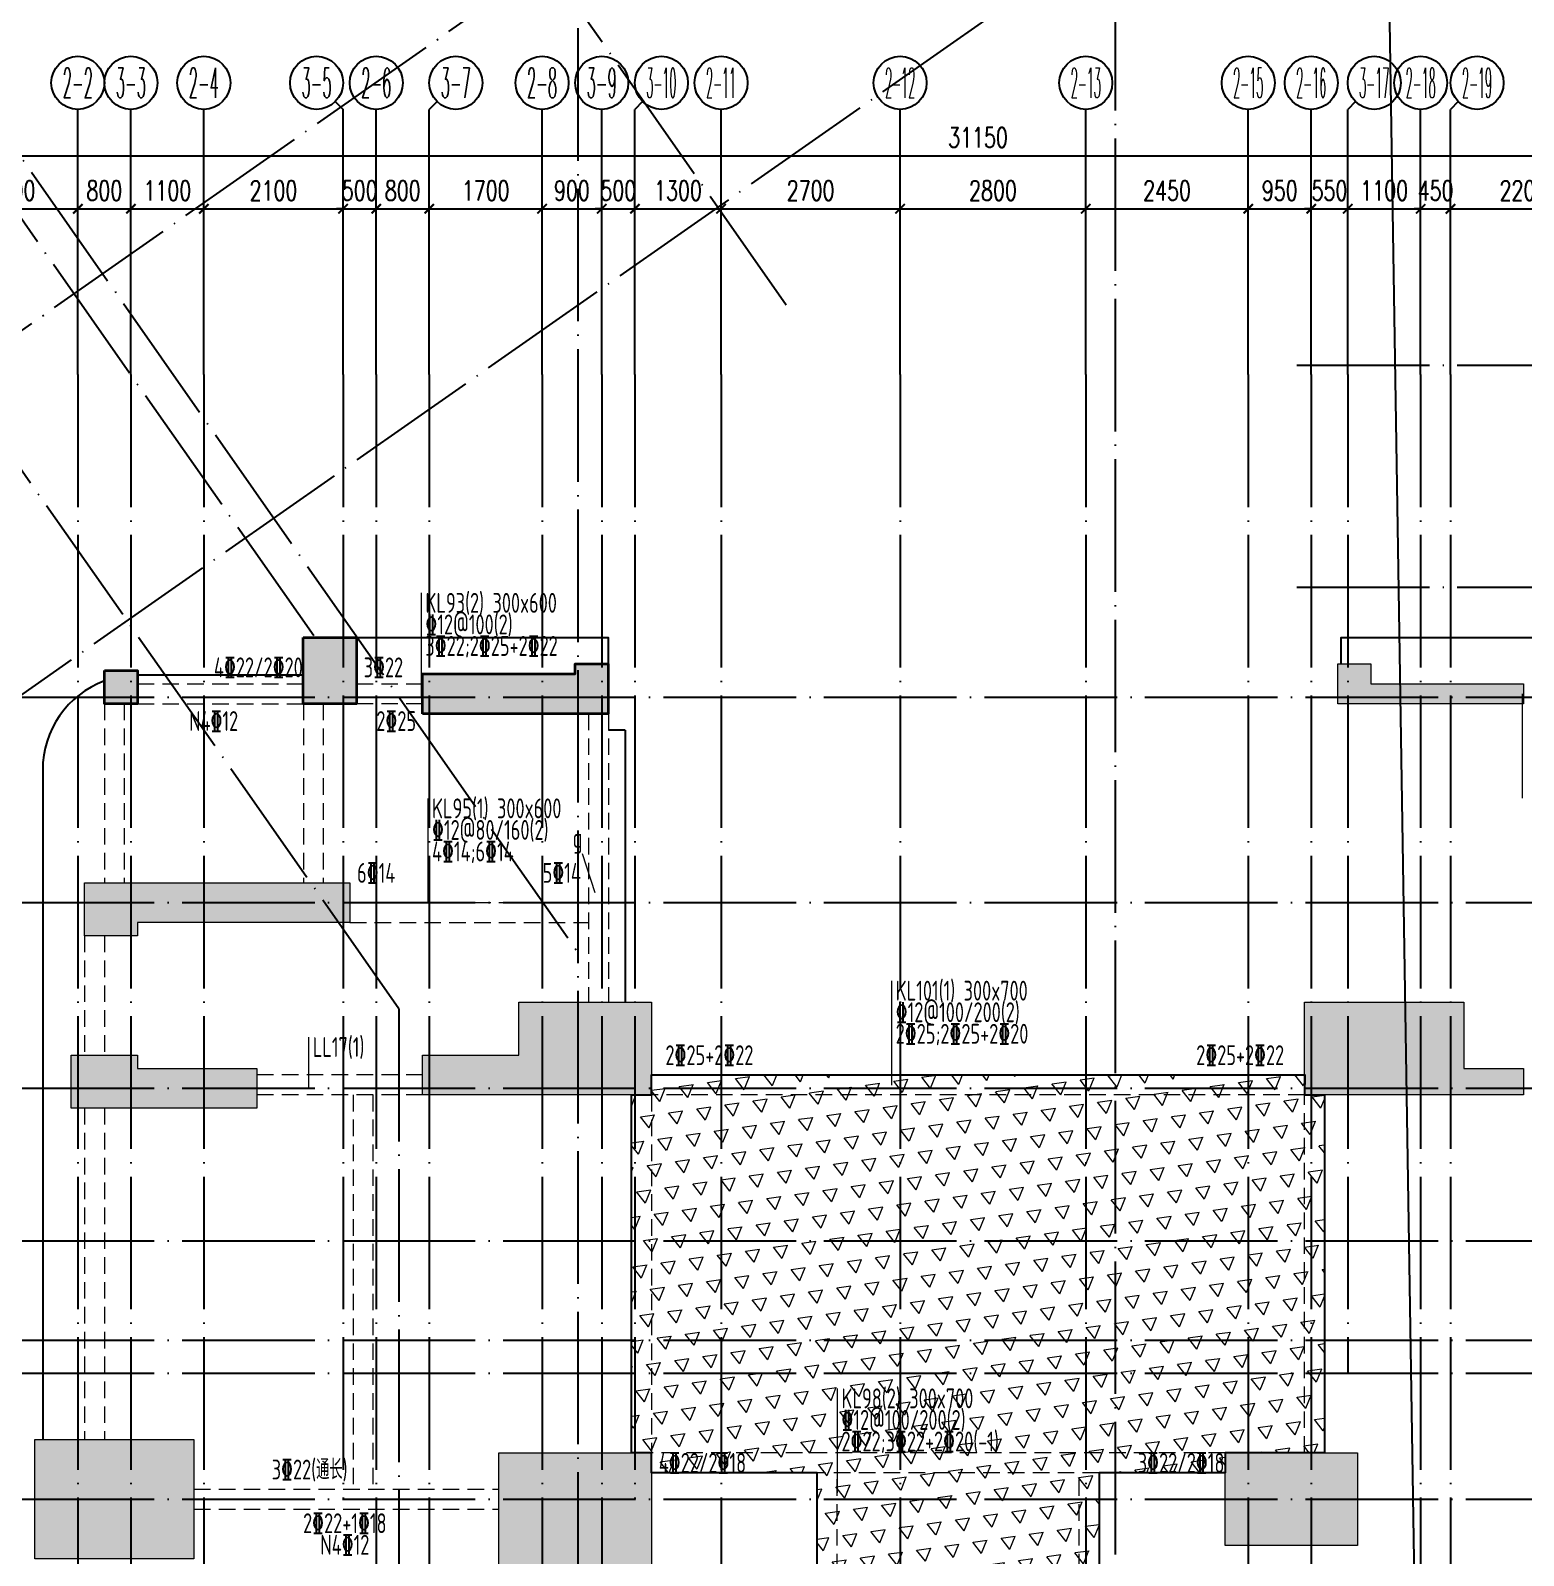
# Model space of a CAD drawing. Header units: millimetres. Extents: x 1089227 to 13101469, y 618865 to 10240562.
# Drawn here: x 3298423 to 3320938, y 4907305 to 4930309 of the extents above; entities that cross this region are included whole.
import ezdxf
from ezdxf.enums import TextEntityAlignment as Align

# ---------------------------------------------------------------- set-up
doc = ezdxf.new("R2010")
doc.units = ezdxf.units.MM
doc.header["$LTSCALE"] = 1000
doc.header["$PDMODE"] = 3
doc.header["$PDSIZE"] = 200
doc.linetypes.add('DOTE', pattern=[2.42, 2, -0.2, 0.02, -0.2])
doc.linetypes.add('HIDDEN', pattern=[0.375, 0.25, -0.125])
doc.layers.get('0').update_dxf_attribs({"linetype": 'CONTINUOUS'})
doc.layers.get('Defpoints').update_dxf_attribs({"linetype": 'CONTINUOUS'})
doc.layers.add('0914调整', color=1, linetype='CONTINUOUS', plot=False)
for name, color, linetype in [('AXIS', 3, 'CONTINUOUS'), ('AXIS_TEXT', 7, 'CONTINUOUS'), ('C-H', 8, 'CONTINUOUS'), ('DOTE', 1, 'DOTE'), ('降板范围', 7, 'CONTINUOUS')]:
    doc.layers.add(name, color=color, linetype=linetype)
for name, color, linetype, lineweight in [('S-BEAM-DASH', 4, 'HIDDEN', 0), ('S-SLAB-HATCH', 73, 'CONTINUOUS', 0), ('S-WALL', 31, 'CONTINUOUS', 0), ('梁原位标注', 7, 'CONTINUOUS', 18), ('梁名称编号', 2, 'CONTINUOUS', 18), ('梁标注引线', 2, 'CONTINUOUS', 18), ('梁集中标注', 2, 'CONTINUOUS', 18)]:
    doc.layers.add(name, color=color, linetype=linetype, lineweight=lineweight)
doc.styles.add('_TCH_AXIS', font='COMPLEX', dxfattribs={"bigfont": 'AllInOneBig.shx'})
doc.styles.add('_TCH_DIM_T3', font='SIMPLEX', dxfattribs={"width": 0.705882, "bigfont": 'AllInOneBig.shx'})
doc.styles.add('COMPLEX', font='COMPLEX', dxfattribs={"bigfont": 'AllInOneBig.shx'})
doc.styles.add('Style 1', font='yjkeng.shx', dxfattribs={"width": 0.7, "height": 300, "bigfont": 'yjkchn.shx'})
doc.dimstyles.new('_TCH_ARCH&&100', dxfattribs={"dimtxt": 297.5, "dimasz": 100, "dimexe": 250, "dimexo": 300, "dimgap": 126.25, "dimtad": 1, "dimdec": 0, "dimzin": 0, "dimdsep": 46, "dimtxsty": '_TCH_DIM_T3', "dimblk": 'ARCHTICK', "dimcen": 0.09, "dimclrt": 7, "dimazin": 2, "dimtfac": 1, "dimtdec": 0, "dimtix": 1, "dimtmove": 2, "dimatfit": 3, "dimfxl": 0, "dimtolj": 1, "dimtzin": 0, "dimarcsym": 0})
doc.dimstyles.new('_TCH_ARCH&&150', dxfattribs={"dimtxt": 446.25, "dimasz": 150, "dimexe": 375, "dimexo": 450, "dimgap": 189.375, "dimtad": 1, "dimdec": 0, "dimzin": 0, "dimdsep": 46, "dimtxsty": '_TCH_DIM_T3', "dimblk": 'ARCHTICK', "dimcen": 0.09, "dimclrt": 7, "dimazin": 2, "dimtfac": 1, "dimtdec": 0, "dimtix": 1, "dimtmove": 2, "dimatfit": 3, "dimfxl": 0, "dimtolj": 1, "dimtzin": 0, "dimarcsym": 0})

# ---------------------------------------------------------------- blocks, each defined once
blk = doc.blocks.new('_AXISO')
blk.add_circle((0, 0), 0.5)
at = {"layer": 'AXIS_TEXT', "style": 'COMPLEX', "width": 1.041667}
blk.add_attdef('A', text='', height=0.56, dxfattribs=at).set_placement((-0.25, -0.28), (0.25, -0.28), align=Align.FIT)
blk = doc.blocks.new('_ArchTick')
at = {"color": 0, "linetype": 'ByBlock', "const_width": 0.3}
blk.add_lwpolyline([(-0.71, -0.71), (0.71, 0.71)], dxfattribs=at)
blk = doc.blocks.new('*D184')
at = {"layer": 'AXIS', "color": 0, "lineweight": -2, "transparency": 16777216}
for p, q in [((-92891, 100208), (-92891, 103458)), ((-61741, 100208), (-61741, 103458)), ((-92891, 103208), (-61741, 103208))]:
    blk.add_line(p, q, dxfattribs=at)
at = {"layer": 'Defpoints', "color": 0, "transparency": 16777216}
for p in [(-61741, 103208), (-92891, 99908), (-61741, 99908)]:
    blk.add_point(p, dxfattribs=at)
at = {"layer": 'AXIS', "color": 0, "lineweight": -2, "transparency": 16777216, "xscale": 100, "yscale": 100, "zscale": 100, "rotation": 180}
blk.add_blockref('_ArchTick', (-92891, 103208), dxfattribs=at)
at = {"layer": 'AXIS', "color": 0, "lineweight": -2, "transparency": 16777216, "xscale": 100, "yscale": 100, "zscale": 100}
blk.add_blockref('_ArchTick', (-61741, 103208), dxfattribs=at)
at = {"layer": 'AXIS', "color": 7, "transparency": 16777216, "insert": (-77316, 103483), "char_height": 297.5, "attachment_point": 5, "style": '_TCH_DIM_T3'}
blk.add_mtext('\\A1;31150', dxfattribs=at)
blk = doc.blocks.new('*D185')
at = {"layer": 'AXIS', "color": 0, "lineweight": -2, "transparency": 16777216}
for p, q in [((-92891, 100208), (-92891, 102658)), ((-90891, 100208), (-90891, 102658)), ((-92891, 102408), (-90891, 102408))]:
    blk.add_line(p, q, dxfattribs=at)
at = {"layer": 'Defpoints', "color": 0, "transparency": 16777216}
for p in [(-90891, 102408), (-92891, 99908), (-90891, 99908)]:
    blk.add_point(p, dxfattribs=at)
at = {"layer": 'AXIS', "color": 0, "lineweight": -2, "transparency": 16777216, "xscale": 100, "yscale": 100, "zscale": 100, "rotation": 180}
blk.add_blockref('_ArchTick', (-92891, 102408), dxfattribs=at)
at = {"layer": 'AXIS', "color": 0, "lineweight": -2, "transparency": 16777216, "xscale": 100, "yscale": 100, "zscale": 100}
blk.add_blockref('_ArchTick', (-90891, 102408), dxfattribs=at)
at = {"layer": 'AXIS', "color": 7, "transparency": 16777216, "insert": (-91891, 102683), "char_height": 297.5, "attachment_point": 5, "style": '_TCH_DIM_T3'}
blk.add_mtext('\\A1;2000', dxfattribs=at)
blk = doc.blocks.new('*D186')
at = {"layer": 'AXIS', "color": 0, "lineweight": -2, "transparency": 16777216}
for p, q in [((-90891, 100208), (-90891, 102658)), ((-90091, 100208), (-90091, 102658)), ((-90891, 102408), (-90091, 102408))]:
    blk.add_line(p, q, dxfattribs=at)
at = {"layer": 'Defpoints', "color": 0, "transparency": 16777216}
for p in [(-90091, 102408), (-90891, 99908), (-90091, 99908)]:
    blk.add_point(p, dxfattribs=at)
at = {"layer": 'AXIS', "color": 0, "lineweight": -2, "transparency": 16777216, "xscale": 100, "yscale": 100, "zscale": 100, "rotation": 180}
blk.add_blockref('_ArchTick', (-90891, 102408), dxfattribs=at)
at = {"layer": 'AXIS', "color": 0, "lineweight": -2, "transparency": 16777216, "xscale": 100, "yscale": 100, "zscale": 100}
blk.add_blockref('_ArchTick', (-90091, 102408), dxfattribs=at)
at = {"layer": 'AXIS', "color": 7, "transparency": 16777216, "insert": (-90491, 102683), "char_height": 297.5, "attachment_point": 5, "style": '_TCH_DIM_T3'}
blk.add_mtext('\\A1;800', dxfattribs=at)
blk = doc.blocks.new('*D187')
at = {"layer": 'AXIS', "color": 0, "lineweight": -2, "transparency": 16777216}
for p, q in [((-90091, 100208), (-90091, 102658)), ((-88991, 100208), (-88991, 102658)), ((-90091, 102408), (-88991, 102408))]:
    blk.add_line(p, q, dxfattribs=at)
at = {"layer": 'Defpoints', "color": 0, "transparency": 16777216}
for p in [(-88991, 102408), (-90091, 99908), (-88991, 99908)]:
    blk.add_point(p, dxfattribs=at)
at = {"layer": 'AXIS', "color": 0, "lineweight": -2, "transparency": 16777216, "xscale": 100, "yscale": 100, "zscale": 100, "rotation": 180}
blk.add_blockref('_ArchTick', (-90091, 102408), dxfattribs=at)
at = {"layer": 'AXIS', "color": 0, "lineweight": -2, "transparency": 16777216, "xscale": 100, "yscale": 100, "zscale": 100}
blk.add_blockref('_ArchTick', (-88991, 102408), dxfattribs=at)
at = {"layer": 'AXIS', "color": 7, "transparency": 16777216, "insert": (-89541, 102683), "char_height": 297.5, "attachment_point": 5, "style": '_TCH_DIM_T3'}
blk.add_mtext('\\A1;1100', dxfattribs=at)
blk = doc.blocks.new('*D188')
at = {"layer": 'AXIS', "color": 0, "lineweight": -2, "transparency": 16777216}
for p, q in [((-88991, 100208), (-88991, 102658)), ((-86891, 100208), (-86891, 102658)), ((-88991, 102408), (-86891, 102408))]:
    blk.add_line(p, q, dxfattribs=at)
at = {"layer": 'Defpoints', "color": 0, "transparency": 16777216}
for p in [(-86891, 102408), (-88991, 99908), (-86891, 99908)]:
    blk.add_point(p, dxfattribs=at)
at = {"layer": 'AXIS', "color": 0, "lineweight": -2, "transparency": 16777216, "xscale": 100, "yscale": 100, "zscale": 100, "rotation": 180}
blk.add_blockref('_ArchTick', (-88991, 102408), dxfattribs=at)
at = {"layer": 'AXIS', "color": 0, "lineweight": -2, "transparency": 16777216, "xscale": 100, "yscale": 100, "zscale": 100}
blk.add_blockref('_ArchTick', (-86891, 102408), dxfattribs=at)
at = {"layer": 'AXIS', "color": 7, "transparency": 16777216, "insert": (-87941, 102683), "char_height": 297.5, "attachment_point": 5, "style": '_TCH_DIM_T3'}
blk.add_mtext('\\A1;2100', dxfattribs=at)
blk = doc.blocks.new('*D189')
at = {"layer": 'AXIS', "color": 0, "lineweight": -2, "transparency": 16777216}
for p, q in [((-86891, 100208), (-86891, 102658)), ((-86391, 100208), (-86391, 102658)), ((-86891, 102408), (-86991, 102408)), ((-86891, 102408), (-86391, 102408)), ((-86391, 102408), (-86291, 102408))]:
    blk.add_line(p, q, dxfattribs=at)
at = {"layer": 'Defpoints', "color": 0, "transparency": 16777216}
for p in [(-86391, 102408), (-86891, 99908), (-86391, 99908)]:
    blk.add_point(p, dxfattribs=at)
at = {"layer": 'AXIS', "color": 0, "lineweight": -2, "transparency": 16777216, "xscale": 100, "yscale": 100, "zscale": 100}
blk.add_blockref('_ArchTick', (-86891, 102408), dxfattribs=at)
at = {"layer": 'AXIS', "color": 0, "lineweight": -2, "transparency": 16777216, "xscale": 100, "yscale": 100, "zscale": 100, "rotation": 180}
blk.add_blockref('_ArchTick', (-86391, 102408), dxfattribs=at)
at = {"layer": 'AXIS', "color": 7, "transparency": 16777216, "insert": (-86641, 102683), "char_height": 297.5, "attachment_point": 5, "style": '_TCH_DIM_T3'}
blk.add_mtext('\\A1;500', dxfattribs=at)
blk = doc.blocks.new('*D190')
at = {"layer": 'AXIS', "color": 0, "lineweight": -2, "transparency": 16777216}
for p, q in [((-86391, 100208), (-86391, 102658)), ((-85591, 100208), (-85591, 102658)), ((-86391, 102408), (-85591, 102408))]:
    blk.add_line(p, q, dxfattribs=at)
at = {"layer": 'Defpoints', "color": 0, "transparency": 16777216}
for p in [(-85591, 102408), (-86391, 99908), (-85591, 99908)]:
    blk.add_point(p, dxfattribs=at)
at = {"layer": 'AXIS', "color": 0, "lineweight": -2, "transparency": 16777216, "xscale": 100, "yscale": 100, "zscale": 100, "rotation": 180}
blk.add_blockref('_ArchTick', (-86391, 102408), dxfattribs=at)
at = {"layer": 'AXIS', "color": 0, "lineweight": -2, "transparency": 16777216, "xscale": 100, "yscale": 100, "zscale": 100}
blk.add_blockref('_ArchTick', (-85591, 102408), dxfattribs=at)
at = {"layer": 'AXIS', "color": 7, "transparency": 16777216, "insert": (-85991, 102683), "char_height": 297.5, "attachment_point": 5, "style": '_TCH_DIM_T3'}
blk.add_mtext('\\A1;800', dxfattribs=at)
blk = doc.blocks.new('*D191')
at = {"layer": 'AXIS', "color": 0, "lineweight": -2, "transparency": 16777216}
for p, q in [((-85591, 100208), (-85591, 102658)), ((-83891, 100208), (-83891, 102658)), ((-85591, 102408), (-83891, 102408))]:
    blk.add_line(p, q, dxfattribs=at)
at = {"layer": 'Defpoints', "color": 0, "transparency": 16777216}
for p in [(-83891, 102408), (-85591, 99908), (-83891, 99908)]:
    blk.add_point(p, dxfattribs=at)
at = {"layer": 'AXIS', "color": 0, "lineweight": -2, "transparency": 16777216, "xscale": 100, "yscale": 100, "zscale": 100, "rotation": 180}
blk.add_blockref('_ArchTick', (-85591, 102408), dxfattribs=at)
at = {"layer": 'AXIS', "color": 0, "lineweight": -2, "transparency": 16777216, "xscale": 100, "yscale": 100, "zscale": 100}
blk.add_blockref('_ArchTick', (-83891, 102408), dxfattribs=at)
at = {"layer": 'AXIS', "color": 7, "transparency": 16777216, "insert": (-84741, 102683), "char_height": 297.5, "attachment_point": 5, "style": '_TCH_DIM_T3'}
blk.add_mtext('\\A1;1700', dxfattribs=at)
blk = doc.blocks.new('*D192')
at = {"layer": 'AXIS', "color": 0, "lineweight": -2, "transparency": 16777216}
for p, q in [((-83891, 100208), (-83891, 102658)), ((-82991, 100208), (-82991, 102658)), ((-83891, 102408), (-82991, 102408))]:
    blk.add_line(p, q, dxfattribs=at)
at = {"layer": 'Defpoints', "color": 0, "transparency": 16777216}
for p in [(-82991, 102408), (-83891, 99908), (-82991, 99908)]:
    blk.add_point(p, dxfattribs=at)
at = {"layer": 'AXIS', "color": 0, "lineweight": -2, "transparency": 16777216, "xscale": 100, "yscale": 100, "zscale": 100, "rotation": 180}
blk.add_blockref('_ArchTick', (-83891, 102408), dxfattribs=at)
at = {"layer": 'AXIS', "color": 0, "lineweight": -2, "transparency": 16777216, "xscale": 100, "yscale": 100, "zscale": 100}
blk.add_blockref('_ArchTick', (-82991, 102408), dxfattribs=at)
at = {"layer": 'AXIS', "color": 7, "transparency": 16777216, "insert": (-83441, 102683), "char_height": 297.5, "attachment_point": 5, "style": '_TCH_DIM_T3'}
blk.add_mtext('\\A1;900', dxfattribs=at)
blk = doc.blocks.new('*D193')
at = {"layer": 'AXIS', "color": 0, "lineweight": -2, "transparency": 16777216}
for p, q in [((-82991, 100208), (-82991, 102658)), ((-82491, 100208), (-82491, 102658)), ((-82991, 102408), (-83091, 102408)), ((-82991, 102408), (-82491, 102408)), ((-82491, 102408), (-82391, 102408))]:
    blk.add_line(p, q, dxfattribs=at)
at = {"layer": 'Defpoints', "color": 0, "transparency": 16777216}
for p in [(-82491, 102408), (-82991, 99908), (-82491, 99908)]:
    blk.add_point(p, dxfattribs=at)
at = {"layer": 'AXIS', "color": 0, "lineweight": -2, "transparency": 16777216, "xscale": 100, "yscale": 100, "zscale": 100}
blk.add_blockref('_ArchTick', (-82991, 102408), dxfattribs=at)
at = {"layer": 'AXIS', "color": 0, "lineweight": -2, "transparency": 16777216, "xscale": 100, "yscale": 100, "zscale": 100, "rotation": 180}
blk.add_blockref('_ArchTick', (-82491, 102408), dxfattribs=at)
at = {"layer": 'AXIS', "color": 7, "transparency": 16777216, "insert": (-82741, 102683), "char_height": 297.5, "attachment_point": 5, "style": '_TCH_DIM_T3'}
blk.add_mtext('\\A1;500', dxfattribs=at)
blk = doc.blocks.new('*D194')
at = {"layer": 'AXIS', "color": 0, "lineweight": -2, "transparency": 16777216}
for p, q in [((-82491, 100208), (-82491, 102658)), ((-81191, 100208), (-81191, 102658)), ((-82491, 102408), (-81191, 102408))]:
    blk.add_line(p, q, dxfattribs=at)
at = {"layer": 'Defpoints', "color": 0, "transparency": 16777216}
for p in [(-81191, 102408), (-82491, 99908), (-81191, 99908)]:
    blk.add_point(p, dxfattribs=at)
at = {"layer": 'AXIS', "color": 0, "lineweight": -2, "transparency": 16777216, "xscale": 100, "yscale": 100, "zscale": 100, "rotation": 180}
blk.add_blockref('_ArchTick', (-82491, 102408), dxfattribs=at)
at = {"layer": 'AXIS', "color": 0, "lineweight": -2, "transparency": 16777216, "xscale": 100, "yscale": 100, "zscale": 100}
blk.add_blockref('_ArchTick', (-81191, 102408), dxfattribs=at)
at = {"layer": 'AXIS', "color": 7, "transparency": 16777216, "insert": (-81841, 102683), "char_height": 297.5, "attachment_point": 5, "style": '_TCH_DIM_T3'}
blk.add_mtext('\\A1;1300', dxfattribs=at)
blk = doc.blocks.new('*D195')
at = {"layer": 'AXIS', "color": 0, "lineweight": -2, "transparency": 16777216}
for p, q in [((-81191, 100208), (-81191, 102658)), ((-78491, 100208), (-78491, 102658)), ((-81191, 102408), (-78491, 102408))]:
    blk.add_line(p, q, dxfattribs=at)
at = {"layer": 'Defpoints', "color": 0, "transparency": 16777216}
for p in [(-78491, 102408), (-81191, 99908), (-78491, 99908)]:
    blk.add_point(p, dxfattribs=at)
at = {"layer": 'AXIS', "color": 0, "lineweight": -2, "transparency": 16777216, "xscale": 100, "yscale": 100, "zscale": 100, "rotation": 180}
blk.add_blockref('_ArchTick', (-81191, 102408), dxfattribs=at)
at = {"layer": 'AXIS', "color": 0, "lineweight": -2, "transparency": 16777216, "xscale": 100, "yscale": 100, "zscale": 100}
blk.add_blockref('_ArchTick', (-78491, 102408), dxfattribs=at)
at = {"layer": 'AXIS', "color": 7, "transparency": 16777216, "insert": (-79841, 102683), "char_height": 297.5, "attachment_point": 5, "style": '_TCH_DIM_T3'}
blk.add_mtext('\\A1;2700', dxfattribs=at)
blk = doc.blocks.new('*D196')
at = {"layer": 'AXIS', "color": 0, "lineweight": -2, "transparency": 16777216}
for p, q in [((-78491, 100208), (-78491, 102658)), ((-75691, 100208), (-75691, 102658)), ((-78491, 102408), (-75691, 102408))]:
    blk.add_line(p, q, dxfattribs=at)
at = {"layer": 'Defpoints', "color": 0, "transparency": 16777216}
for p in [(-75691, 102408), (-78491, 99908), (-75691, 99908)]:
    blk.add_point(p, dxfattribs=at)
at = {"layer": 'AXIS', "color": 0, "lineweight": -2, "transparency": 16777216, "xscale": 100, "yscale": 100, "zscale": 100, "rotation": 180}
blk.add_blockref('_ArchTick', (-78491, 102408), dxfattribs=at)
at = {"layer": 'AXIS', "color": 0, "lineweight": -2, "transparency": 16777216, "xscale": 100, "yscale": 100, "zscale": 100}
blk.add_blockref('_ArchTick', (-75691, 102408), dxfattribs=at)
at = {"layer": 'AXIS', "color": 7, "transparency": 16777216, "insert": (-77091, 102683), "char_height": 297.5, "attachment_point": 5, "style": '_TCH_DIM_T3'}
blk.add_mtext('\\A1;2800', dxfattribs=at)
blk = doc.blocks.new('*D197')
at = {"layer": 'AXIS', "color": 0, "lineweight": -2, "transparency": 16777216}
for p, q in [((-75691, 100208), (-75691, 102658)), ((-73241, 100208), (-73241, 102658)), ((-75691, 102408), (-73241, 102408))]:
    blk.add_line(p, q, dxfattribs=at)
at = {"layer": 'Defpoints', "color": 0, "transparency": 16777216}
for p in [(-73241, 102408), (-75691, 99908), (-73241, 99908)]:
    blk.add_point(p, dxfattribs=at)
at = {"layer": 'AXIS', "color": 0, "lineweight": -2, "transparency": 16777216, "xscale": 100, "yscale": 100, "zscale": 100, "rotation": 180}
blk.add_blockref('_ArchTick', (-75691, 102408), dxfattribs=at)
at = {"layer": 'AXIS', "color": 0, "lineweight": -2, "transparency": 16777216, "xscale": 100, "yscale": 100, "zscale": 100}
blk.add_blockref('_ArchTick', (-73241, 102408), dxfattribs=at)
at = {"layer": 'AXIS', "color": 7, "transparency": 16777216, "insert": (-74466, 102683), "char_height": 297.5, "attachment_point": 5, "style": '_TCH_DIM_T3'}
blk.add_mtext('\\A1;2450', dxfattribs=at)
blk = doc.blocks.new('*D198')
at = {"layer": 'AXIS', "color": 0, "lineweight": -2, "transparency": 16777216}
for p, q in [((-73241, 100208), (-73241, 102658)), ((-72291, 100208), (-72291, 102658)), ((-73241, 102408), (-72291, 102408))]:
    blk.add_line(p, q, dxfattribs=at)
at = {"layer": 'Defpoints', "color": 0, "transparency": 16777216}
for p in [(-72291, 102408), (-73241, 99908), (-72291, 99908)]:
    blk.add_point(p, dxfattribs=at)
at = {"layer": 'AXIS', "color": 0, "lineweight": -2, "transparency": 16777216, "xscale": 100, "yscale": 100, "zscale": 100, "rotation": 180}
blk.add_blockref('_ArchTick', (-73241, 102408), dxfattribs=at)
at = {"layer": 'AXIS', "color": 0, "lineweight": -2, "transparency": 16777216, "xscale": 100, "yscale": 100, "zscale": 100}
blk.add_blockref('_ArchTick', (-72291, 102408), dxfattribs=at)
at = {"layer": 'AXIS', "color": 7, "transparency": 16777216, "insert": (-72766, 102683), "char_height": 297.5, "attachment_point": 5, "style": '_TCH_DIM_T3'}
blk.add_mtext('\\A1;950', dxfattribs=at)
blk = doc.blocks.new('*D199')
at = {"layer": 'AXIS', "color": 0, "lineweight": -2, "transparency": 16777216}
for p, q in [((-72291, 100208), (-72291, 102658)), ((-71741, 100208), (-71741, 102658)), ((-72291, 102408), (-72391, 102408)), ((-72291, 102408), (-71741, 102408)), ((-71741, 102408), (-71641, 102408))]:
    blk.add_line(p, q, dxfattribs=at)
at = {"layer": 'Defpoints', "color": 0, "transparency": 16777216}
for p in [(-71741, 102408), (-72291, 99908), (-71741, 99908)]:
    blk.add_point(p, dxfattribs=at)
at = {"layer": 'AXIS', "color": 0, "lineweight": -2, "transparency": 16777216, "xscale": 100, "yscale": 100, "zscale": 100}
blk.add_blockref('_ArchTick', (-72291, 102408), dxfattribs=at)
at = {"layer": 'AXIS', "color": 0, "lineweight": -2, "transparency": 16777216, "xscale": 100, "yscale": 100, "zscale": 100, "rotation": 180}
blk.add_blockref('_ArchTick', (-71741, 102408), dxfattribs=at)
at = {"layer": 'AXIS', "color": 7, "transparency": 16777216, "insert": (-72016, 102683), "char_height": 297.5, "attachment_point": 5, "style": '_TCH_DIM_T3'}
blk.add_mtext('\\A1;550', dxfattribs=at)
blk = doc.blocks.new('*D200')
at = {"layer": 'AXIS', "color": 0, "lineweight": -2, "transparency": 16777216}
for p, q in [((-71741, 100208), (-71741, 102658)), ((-70641, 100208), (-70641, 102658)), ((-71741, 102408), (-70641, 102408))]:
    blk.add_line(p, q, dxfattribs=at)
at = {"layer": 'Defpoints', "color": 0, "transparency": 16777216}
for p in [(-70641, 102408), (-71741, 99908), (-70641, 99908)]:
    blk.add_point(p, dxfattribs=at)
at = {"layer": 'AXIS', "color": 0, "lineweight": -2, "transparency": 16777216, "xscale": 100, "yscale": 100, "zscale": 100, "rotation": 180}
blk.add_blockref('_ArchTick', (-71741, 102408), dxfattribs=at)
at = {"layer": 'AXIS', "color": 0, "lineweight": -2, "transparency": 16777216, "xscale": 100, "yscale": 100, "zscale": 100}
blk.add_blockref('_ArchTick', (-70641, 102408), dxfattribs=at)
at = {"layer": 'AXIS', "color": 7, "transparency": 16777216, "insert": (-71191, 102683), "char_height": 297.5, "attachment_point": 5, "style": '_TCH_DIM_T3'}
blk.add_mtext('\\A1;1100', dxfattribs=at)
blk = doc.blocks.new('*D201')
at = {"layer": 'AXIS', "color": 0, "lineweight": -2, "transparency": 16777216}
for p, q in [((-70641, 100208), (-70641, 102658)), ((-70191, 100208), (-70191, 102658)), ((-70641, 102408), (-70741, 102408)), ((-70641, 102408), (-70191, 102408)), ((-70191, 102408), (-70091, 102408))]:
    blk.add_line(p, q, dxfattribs=at)
at = {"layer": 'Defpoints', "color": 0, "transparency": 16777216}
for p in [(-70191, 102408), (-70641, 99908), (-70191, 99908)]:
    blk.add_point(p, dxfattribs=at)
at = {"layer": 'AXIS', "color": 0, "lineweight": -2, "transparency": 16777216, "xscale": 100, "yscale": 100, "zscale": 100}
blk.add_blockref('_ArchTick', (-70641, 102408), dxfattribs=at)
at = {"layer": 'AXIS', "color": 0, "lineweight": -2, "transparency": 16777216, "xscale": 100, "yscale": 100, "zscale": 100, "rotation": 180}
blk.add_blockref('_ArchTick', (-70191, 102408), dxfattribs=at)
at = {"layer": 'AXIS', "color": 7, "transparency": 16777216, "insert": (-70416, 102683), "char_height": 297.5, "attachment_point": 5, "style": '_TCH_DIM_T3'}
blk.add_mtext('\\A1;450', dxfattribs=at)
blk = doc.blocks.new('*D202')
at = {"layer": 'AXIS', "color": 0, "lineweight": -2, "transparency": 16777216}
for p, q in [((-70191, 100208), (-70191, 102658)), ((-67991, 100208), (-67991, 102658)), ((-70191, 102408), (-67991, 102408))]:
    blk.add_line(p, q, dxfattribs=at)
at = {"layer": 'Defpoints', "color": 0, "transparency": 16777216}
for p in [(-67991, 102408), (-70191, 99908), (-67991, 99908)]:
    blk.add_point(p, dxfattribs=at)
at = {"layer": 'AXIS', "color": 0, "lineweight": -2, "transparency": 16777216, "xscale": 100, "yscale": 100, "zscale": 100, "rotation": 180}
blk.add_blockref('_ArchTick', (-70191, 102408), dxfattribs=at)
at = {"layer": 'AXIS', "color": 0, "lineweight": -2, "transparency": 16777216, "xscale": 100, "yscale": 100, "zscale": 100}
blk.add_blockref('_ArchTick', (-67991, 102408), dxfattribs=at)
at = {"layer": 'AXIS', "color": 7, "transparency": 16777216, "insert": (-69091, 102683), "char_height": 297.5, "attachment_point": 5, "style": '_TCH_DIM_T3'}
blk.add_mtext('\\A1;2200', dxfattribs=at)
blk = doc.blocks.new('*D492')
at = {"layer": 'AXIS', "color": 0, "lineweight": -2, "transparency": 16777216}
for p, q in [((-85800, 108941), (-87909, 111951)), ((-94820, 106653), (-87693, 111644)), ((-92927, 103950), (-95035, 106960))]:
    blk.add_line(p, q, dxfattribs=at)
at = {"layer": 'Defpoints', "color": 0, "transparency": 16777216}
for p in [(-87693, 111644), (-85542, 108572), (-92668, 103582)]:
    blk.add_point(p, dxfattribs=at)
at = {"layer": 'AXIS', "color": 0, "lineweight": -2, "transparency": 16777216, "xscale": 150, "yscale": 150, "zscale": 150}
for p, rotation in [((-87693, 111644), 35.00532206532439), ((-94820, 106653), 215.0053220653244)]:
    blk.add_blockref('_ArchTick', p, dxfattribs=dict(at, rotation=rotation))
at = {"layer": 'AXIS', "color": 7, "transparency": 16777216, "insert": (-91493, 109486), "char_height": 446.2, "attachment_point": 5, "rotation": 35.0053, "style": '_TCH_DIM_T3'}
blk.add_mtext('\\A1;8700', dxfattribs=at)
blk = doc.blocks.new('QZ-TL-0808')
at = {"layer": 'C-H'}
for points in [[(-47558, 178), (-46758, 178), (-46758, -822), (-47558, -822)], [(-45758, -972), (-45758, -372), (-43458, -372), (-43458, -222), (-42958, -222), (-42958, -972)], [(-31958, -822), (-31958, -222), (-31458, -222), (-31458, -522), (-29158, -522), (-29158, -822)], [(-50858, -4322), (-50858, -3522), (-46858, -3522), (-46858, -4122), (-50058, -4122), (-50058, -4322)], [(-45758, -6122), (-44308, -6122), (-44308, -5322), (-42308, -5322), (-42308, -6722), (-45758, -6722)], [(-32458, -5322), (-30058, -5322), (-30058, -6322), (-29158, -6322), (-29158, -6722), (-32458, -6722)], [(-51058, -6922), (-51058, -6122), (-50058, -6122), (-50058, -6322), (-48258, -6322), (-48258, -6922)], [(-51608, -11922), (-49208, -11922), (-49208, -13722), (-51608, -13722)], [(-44608, -12122), (-42308, -12122), (-42308, -13822), (-44608, -13822)], [(-33658, -12122), (-31658, -12122), (-31658, -13522), (-33658, -13522)]]:
    blk.add_hatch(color=256, dxfattribs=at).paths.add_polyline_path(points)
at = {"layer": 'S-WALL', "lineweight": 35}
blk.add_lwpolyline([(-47558, 178), (-46758, 178), (-46758, -822), (-47558, -822)], close=True, dxfattribs=at)
blk.add_lwpolyline([(-45758, -972), (-45758, -372), (-43458, -372), (-43458, -222), (-42958, -222), (-42958, -972), (-45758, -972)], dxfattribs=at)
at = {"layer": 'S-WALL'}
for points in [[(-31958, -822), (-31958, -222), (-31458, -222), (-31458, -522), (-29158, -522), (-29158, -822), (-31958, -822)], [(-50858, -4322), (-50858, -3522), (-46858, -3522), (-46858, -4122), (-50058, -4122), (-50058, -4322), (-50858, -4322)], [(-45758, -6122), (-44308, -6122), (-44308, -5322), (-42308, -5322), (-42308, -6722), (-45758, -6722), (-45758, -6122)], [(-32458, -5322), (-30058, -5322), (-30058, -6322), (-29158, -6322), (-29158, -6722), (-32458, -6722), (-32458, -5322)], [(-51058, -6922), (-51058, -6122), (-50058, -6122), (-50058, -6322), (-48258, -6322), (-48258, -6922), (-51058, -6922)]]:
    blk.add_lwpolyline(points, dxfattribs=at)
for points in [[(-51608, -11922), (-49208, -11922), (-49208, -13722), (-51608, -13722)], [(-44608, -12122), (-42308, -12122), (-42308, -13822), (-44608, -13822)], [(-33658, -12122), (-31658, -12122), (-31658, -13522), (-33658, -13522)]]:
    blk.add_lwpolyline(points, close=True, dxfattribs=at)
blk = doc.blocks.new('1F柱网-0808')
at = {"layer": 'C-H'}
blk.add_hatch(color=256, dxfattribs=at).paths.add_polyline_path([(94322, 148135), (94822, 148135), (94822, 147635), (94322, 147635)])
at = {"layer": 'S-WALL', "lineweight": 35}
blk.add_lwpolyline([(94322, 148135), (94822, 148135), (94822, 147635), (94322, 147635)], close=True, dxfattribs=at)
blk.add_blockref('QZ-TL-0808', (144880, 148457))
blk = doc.blocks.new('2FJGBZ')
at = {"layer": 'S-SLAB-HATCH'}
h = blk.add_hatch(dxfattribs=at)
h.set_pattern_fill('TRIANG', color=256, scale=150, angle=8)
h.set_pattern_definition([(68.0000004, (-5457252.86, 1932872.46), (-263.88782, 337.761074), [214.3125, -214.3125]), (128.0000004, (-5457252.86, 1932872.46), (-424.45358, -59.653019), [214.3125, -214.3125]), (8.0000004, (-5457384.8, 1933041.34), (160.56576, 397.414093), [214.3125, -214.3125])])
h.paths.add_polyline_path([(102272, 141735), (102573, 141735), (102573, 142035), (112423, 142035), (112422, 141736), (112722, 141735), (112722, 136335), (111222, 136335), (111222, 136036), (109322, 136036), (109322, 131935), (109022, 131935), (109022, 131635), (106423, 131635), (106423, 131935), (105072, 131935), (105072, 136036), (102572, 136036), (102572, 136337), (102272, 136336)])
at = {"layer": 'S-BEAM-DASH'}
for p, q in [((94822, 147935), (97322, 147935)), ((98124, 147937), (99122, 147937)), ((94322, 147635), (94322, 144935)), ((94622, 147635), (94622, 144935)), ((94822, 147635), (97322, 147635)), ((97324, 147635), (97324, 144935)), ((97624, 147635), (97624, 144935)), ((98124, 147637), (99122, 147637)), ((101623, 147487), (101623, 143136)), ((101923, 147487), (101923, 143136)), ((98023, 144636), (101623, 144636)), ((98023, 144336), (101623, 144336)), ((94024, 144136), (94024, 142335)), ((94324, 144136), (94324, 142335)), ((99124, 142036), (96624, 142036)), ((99124, 141736), (96624, 141736)), ((98072, 141736), (98072, 135786)), ((98372, 141736), (98372, 135786)), ((102572, 141735), (102572, 136336)), ((112422, 141735), (102572, 141735)), ((112422, 136335), (112422, 141735)), ((94024, 141536), (94024, 136535)), ((94324, 141536), (94324, 136535)), ((111224, 136336), (102575, 136336)), ((109324, 136036), (105074, 136036)), ((105372, 131936), (105372, 136036)), ((109022, 131935), (109022, 136036)), ((95674, 135786), (100274, 135786)), ((95674, 135486), (100274, 135486))]:
    blk.add_line(p, q, dxfattribs=at)
at = {"layer": 'S-BEAM-DASH', "linetype": 'Continuous'}
for p, q in [((112422, 142035), (102572, 142035)), ((102272, 141735), (102272, 136336)), ((112722, 136335), (112722, 141735)), ((105074, 136036), (102575, 136036)), ((105072, 131936), (105072, 136036)), ((109322, 131935), (109322, 136036)), ((111224, 136036), (109324, 136036))]:
    blk.add_line(p, q, dxfattribs=at)
at = {"layer": '降板范围'}
for q in [(101923, 147235), (102178, 143136)]:
    blk.add_line((102178, 147235), q, dxfattribs=at)
for points in [[(98122, 148635), (101922, 148632), (101922, 148235)], [(112972, 148235), (112972, 148636), (116722, 148636)], [(94822, 148070), (97322, 148070)]]:
    blk.add_lwpolyline(points, dxfattribs=at)
blk.add_lwpolyline([(94322, 147979, 0.312997), (93392, 146640), (93392, 136536)], format="xyb", dxfattribs=at)
blk.add_lwpolyline([(102272, 141735), (102573, 141735), (102573, 142035), (112423, 142035), (112422, 141736), (112722, 141735), (112722, 136335), (111222, 136335), (111222, 136036), (109322, 136036), (109322, 131935), (109022, 131935), (109022, 131635), (106423, 131635), (106423, 131935), (105072, 131935), (105072, 136036), (102572, 136036), (102572, 136337), (102272, 136336)], close=True, dxfattribs=at)
blk.add_blockref('1F柱网-0808', (0, 0))
blk = doc.blocks.new('塔楼轴网260428')
at = {"layer": 'AXIS'}
for p, q in [((-87008.1, 104024.8), (-86891, 103907.6)), ((-85473.8, 104024.8), (-85591, 103907.6)), ((-82373.8, 104024.8), (-82491, 103907.6)), ((-71623.8, 104024.8), (-71741, 103907.6)), ((-70073.8, 104024.8), (-70191, 103907.6)), ((-90891, 99907.6), (-90891, 103907.6)), ((-90091, 99907.6), (-90091, 103907.6)), ((-88991, 99907.6), (-88991, 103907.6)), ((-86891, 99907.6), (-86891, 103907.6)), ((-86391, 99907.6), (-86391, 103907.6)), ((-85591, 99907.6), (-85591, 103907.6)), ((-83891, 99907.6), (-83891, 103907.6)), ((-82991, 99907.6), (-82991, 103907.6)), ((-82491, 99907.6), (-82491, 103907.6)), ((-81191, 99907.6), (-81191, 103907.6)), ((-78491, 99907.6), (-78491, 103907.6)), ((-75691, 99907.6), (-75691, 103907.6)), ((-73241, 99907.6), (-73241, 103907.6)), ((-72291, 99907.6), (-72291, 103907.6)), ((-71741, 99907.6), (-71741, 103907.6)), ((-70641, 99907.6), (-70641, 103907.6)), ((-70191, 99907.6), (-70191, 103907.6))]:
    blk.add_line(p, q, dxfattribs=at)
at = {"layer": 'DOTE', "color": 14}
for p, q in [((-90891, 99907.6), (-90891, 55337.9)), ((-90091, 99907.6), (-90091, 68741.7)), ((-88991, 99907.6), (-88991, 55337.9)), ((-86891, 99907.6), (-86891, 82941.7)), ((-86391, 99907.6), (-86391, 55337.9)), ((-85591, 99907.6), (-85591, 68741.7)), ((-83891, 99907.6), (-83891, 55337.9)), ((-82991, 99907.6), (-82991, 68741.7)), ((-82491, 99907.6), (-82491, 82941.7)), ((-81191, 99907.6), (-81191, 55337.9)), ((-78491, 99907.6), (-78491, 55337.9)), ((-75691, 99907.6), (-75691, 55337.9)), ((-73241, 99907.6), (-73241, 55337.9)), ((-72291, 99907.6), (-72291, 55337.9)), ((-71741, 99907.6), (-71741, 84842.1)), ((-70641, 99907.6), (-70641, 55337.9)), ((-70191, 99907.6), (-70191, 55337.9)), ((-94159, 95041.7), (-60825.5, 95041.7)), ((-94159, 91941.7), (-60825.5, 91941.7)), ((-94159, 89141.7), (-60825.5, 89141.7)), ((-94159, 86841.7), (-60825.5, 86841.7)), ((-94159, 85341.7), (-60825.5, 85341.7)), ((-94159, 84841.7), (-60825.5, 84841.7)), ((-94159, 82941.7), (-60825.5, 82941.7))]:
    blk.add_line(p, q, dxfattribs=at)
at = {"layer": 'AXIS'}
ref = blk.add_blockref('_AXISO', (-90891, 104307.6), dxfattribs=dict(at, xscale=800, yscale=800, zscale=800))
ref.add_attrib('A', '2-2', dxfattribs={"layer": 'AXIS_TEXT', "height": 452.55, "style": '_TCH_AXIS', "width": 0.35}).set_placement((-91117.3, 104081.3), (-90664.7, 104081.3), align=Align.FIT)
ref = blk.add_blockref('_AXISO', (-90091, 104307.6), dxfattribs=dict(at, xscale=800, yscale=800, zscale=800))
ref.add_attrib('A', '3-3', dxfattribs={"layer": 'AXIS_TEXT', "height": 452.55, "style": '_TCH_AXIS', "width": 0.355932}).set_placement((-90317.3, 104081.3), (-89864.7, 104081.3), align=Align.FIT)
ref = blk.add_blockref('_AXISO', (-88991, 104307.6), dxfattribs=dict(at, xscale=800, yscale=800, zscale=800))
ref.add_attrib('A', '2-4', dxfattribs={"layer": 'AXIS_TEXT', "height": 452.55, "style": '_TCH_AXIS', "width": 0.33871}).set_placement((-89217.3, 104081.3), (-88764.7, 104081.3), align=Align.FIT)
ref = blk.add_blockref('_AXISO', (-87291, 104307.6), dxfattribs=dict(at, xscale=800, yscale=800, zscale=800))
ref.add_attrib('A', '3-5', dxfattribs={"layer": 'AXIS_TEXT', "height": 452.55, "style": '_TCH_AXIS', "width": 0.355932}).set_placement((-87517.3, 104081.3), (-87064.7, 104081.3), align=Align.FIT)
ref = blk.add_blockref('_AXISO', (-86391, 104307.6), dxfattribs=dict(at, xscale=800, yscale=800, zscale=800))
ref.add_attrib('A', '2-6', dxfattribs={"layer": 'AXIS_TEXT', "height": 452.55, "style": '_TCH_AXIS', "width": 0.35}).set_placement((-86617.3, 104081.3), (-86164.7, 104081.3), align=Align.FIT)
ref = blk.add_blockref('_AXISO', (-85191, 104307.6), dxfattribs=dict(at, xscale=800, yscale=800, zscale=800))
ref.add_attrib('A', '3-7', dxfattribs={"layer": 'AXIS_TEXT', "height": 452.55, "style": '_TCH_AXIS', "width": 0.355932}).set_placement((-85417.3, 104081.3), (-84964.7, 104081.3), align=Align.FIT)
ref = blk.add_blockref('_AXISO', (-83891, 104307.6), dxfattribs=dict(at, xscale=800, yscale=800, zscale=800))
ref.add_attrib('A', '2-8', dxfattribs={"layer": 'AXIS_TEXT', "height": 452.55, "style": '_TCH_AXIS', "width": 0.35}).set_placement((-84117.3, 104081.3), (-83664.7, 104081.3), align=Align.FIT)
ref = blk.add_blockref('_AXISO', (-82991, 104307.6), dxfattribs=dict(at, xscale=800, yscale=800, zscale=800))
ref.add_attrib('A', '3-9', dxfattribs={"layer": 'AXIS_TEXT', "height": 452.55, "style": '_TCH_AXIS', "width": 0.355932}).set_placement((-83217.3, 104081.3), (-82764.7, 104081.3), align=Align.FIT)
ref = blk.add_blockref('_AXISO', (-82091, 104307.6), dxfattribs=dict(at, xscale=800, yscale=800, zscale=800))
ref.add_attrib('A', '3-10', dxfattribs={"layer": 'AXIS_TEXT', "height": 452.55, "style": '_TCH_AXIS', "width": 0.283784}).set_placement((-82317.3, 104081.3), (-81864.7, 104081.3), align=Align.FIT)
ref = blk.add_blockref('_AXISO', (-81191, 104307.6), dxfattribs=dict(at, xscale=800, yscale=800, zscale=800))
ref.add_attrib('A', '2-11', dxfattribs={"layer": 'AXIS_TEXT', "height": 452.55, "style": '_TCH_AXIS', "width": 0.3}).set_placement((-81417.3, 104081.3), (-80964.7, 104081.3), align=Align.FIT)
ref = blk.add_blockref('_AXISO', (-78491, 104307.6), dxfattribs=dict(at, xscale=800, yscale=800, zscale=800))
ref.add_attrib('A', '2-12', dxfattribs={"layer": 'AXIS_TEXT', "height": 452.55, "style": '_TCH_AXIS', "width": 0.28}).set_placement((-78717.3, 104081.3), (-78264.7, 104081.3), align=Align.FIT)
ref = blk.add_blockref('_AXISO', (-75691, 104307.6), dxfattribs=dict(at, xscale=800, yscale=800, zscale=800))
ref.add_attrib('A', '2-13', dxfattribs={"layer": 'AXIS_TEXT', "height": 452.55, "style": '_TCH_AXIS', "width": 0.28}).set_placement((-75917.3, 104081.3), (-75464.7, 104081.3), align=Align.FIT)
ref = blk.add_blockref('_AXISO', (-73241, 104307.6), dxfattribs=dict(at, xscale=800, yscale=800, zscale=800))
ref.add_attrib('A', '2-15', dxfattribs={"layer": 'AXIS_TEXT', "height": 452.55, "style": '_TCH_AXIS', "width": 0.28}).set_placement((-73467.3, 104081.3), (-73014.7, 104081.3), align=Align.FIT)
ref = blk.add_blockref('_AXISO', (-72291, 104307.6), dxfattribs=dict(at, xscale=800, yscale=800, zscale=800))
ref.add_attrib('A', '2-16', dxfattribs={"layer": 'AXIS_TEXT', "height": 452.55, "style": '_TCH_AXIS', "width": 0.28}).set_placement((-72517.3, 104081.3), (-72064.7, 104081.3), align=Align.FIT)
ref = blk.add_blockref('_AXISO', (-71341, 104307.6), dxfattribs=dict(at, xscale=800, yscale=800, zscale=800))
ref.add_attrib('A', '3-17', dxfattribs={"layer": 'AXIS_TEXT', "height": 452.55, "style": '_TCH_AXIS', "width": 0.283784}).set_placement((-71567.3, 104081.3), (-71114.7, 104081.3), align=Align.FIT)
ref = blk.add_blockref('_AXISO', (-70641, 104307.6), dxfattribs=dict(at, xscale=800, yscale=800, zscale=800))
ref.add_attrib('A', '2-18', dxfattribs={"layer": 'AXIS_TEXT', "height": 452.55, "style": '_TCH_AXIS', "width": 0.28}).set_placement((-70867.3, 104081.3), (-70414.7, 104081.3), align=Align.FIT)
ref = blk.add_blockref('_AXISO', (-69791, 104307.6), dxfattribs=dict(at, xscale=800, yscale=800, zscale=800))
ref.add_attrib('A', '2-19', dxfattribs={"layer": 'AXIS_TEXT', "height": 452.55, "style": '_TCH_AXIS', "width": 0.28}).set_placement((-70017.3, 104081.3), (-69564.7, 104081.3), align=Align.FIT)
for p1, p2, distance, picture, middle in [((-92891, 99907.6), (-61741, 99907.6), 3300, '*D184', (-77316, 103482.6)), ((-92891, 99907.6), (-90891, 99907.6), 2500, '*D185', (-91891, 102682.6)), ((-90891, 99907.6), (-90091, 99907.6), 2500, '*D186', (-90491, 102682.6)), ((-90091, 99907.6), (-88991, 99907.6), 2500, '*D187', (-89541, 102682.6)), ((-88991, 99907.6), (-86891, 99907.6), 2500, '*D188', (-87941, 102682.6)), ((-86891, 99907.6), (-86391, 99907.6), 2500, '*D189', (-86641, 102682.6)), ((-86391, 99907.6), (-85591, 99907.6), 2500, '*D190', (-85991, 102682.6)), ((-85591, 99907.6), (-83891, 99907.6), 2500, '*D191', (-84741, 102682.6)), ((-83891, 99907.6), (-82991, 99907.6), 2500, '*D192', (-83441, 102682.6)), ((-82991, 99907.6), (-82491, 99907.6), 2500, '*D193', (-82741, 102682.6)), ((-82491, 99907.6), (-81191, 99907.6), 2500, '*D194', (-81841, 102682.6)), ((-81191, 99907.6), (-78491, 99907.6), 2500, '*D195', (-79841, 102682.6)), ((-78491, 99907.6), (-75691, 99907.6), 2500, '*D196', (-77091, 102682.6)), ((-75691, 99907.6), (-73241, 99907.6), 2500, '*D197', (-74466, 102682.6)), ((-73241, 99907.6), (-72291, 99907.6), 2500, '*D198', (-72766, 102682.6)), ((-72291, 99907.6), (-71741, 99907.6), 2500, '*D199', (-72016, 102682.6)), ((-71741, 99907.6), (-70641, 99907.6), 2500, '*D200', (-71191, 102682.6)), ((-70641, 99907.6), (-70191, 99907.6), 2500, '*D201', (-70416, 102682.6)), ((-70191, 99907.6), (-67991, 99907.6), 2500, '*D202', (-69091, 102682.6))]:
    dim = blk.add_aligned_dim(p1=p1, p2=p2, distance=distance, dimstyle='_TCH_ARCH&&100', dxfattribs=at)
    dim.commit()
    dim.dimension.update_dxf_attribs({"geometry": picture, "text_midpoint": middle})
blk = doc.blocks.new('裙房轴网260428')
at = {"layer": 'DOTE', "color": 16, "linetype": 'DOTE'}
for p, q in [((-75250, 137349.7), (-75250, -1000)), ((-221469.5, 4219.8), (-44175.6, 128386.9)), ((-83350, 124490.2), (-83350, -1000)), ((-98533.5, 112871.7), (-83350, 91191.7)), ((-86050, 90340.3), (-100583.1, 111091.5)), ((-80207.2, 100954.7), (-85542.2, 108572.3)), ((-87333.4, 95963.9), (-92668.4, 103581.6)), ((-72509.1, 100050), (-66622.4, 100050)), ((-72509.1, 96700), (-1866, 96700)), ((-86050, 90340.3), (-86050, 31991.7))]:
    blk.add_line(p, q, dxfattribs=at)
at = {"layer": 'DOTE', "color": 16}
blk.add_line((-224051, 7905.7), (-46757, 132072.8), dxfattribs=at)
at = {"layer": 'AXIS'}
dim = blk.add_aligned_dim(p1=(-92668.4, 103581.6), p2=(-85542.2, 108572.3), distance=3750, dimstyle='_TCH_ARCH&&150', dxfattribs=at)
dim.commit()
dim.dimension.update_dxf_attribs({"geometry": '*D492', "text_midpoint": (-91493.1, 109486.4)})
blk = doc.blocks.new('04地块地下轴网260428')
for name in ['裙房轴网260428', '塔楼轴网260428']:
    blk.add_blockref(name, (0, 0))

msp = doc.modelspace()

# ---------------------------------------------------------------- linework, layer by layer
at = {"layer": '0914调整'}
msp.add_lwpolyline([(3319387.163, 4901203.509), (3317268.802, 5035001.646)], dxfattribs=at)
at = {"layer": '梁原位标注', "lineweight": 18}
msp.add_line((3306938.326, 4917301.952), (3306747.209, 4917890.148), dxfattribs=at)
at = {"layer": '梁标注引线', "color": 6, "lineweight": 18}
for p, q in [((3304318.343, 4920252.039), (3304318.343, 4921825.116)), ((3320918.346, 4920301.952), (3320918.346, 4918728.876)), ((3304418.193, 4917151.952), (3304418.193, 4918725.029)), ((3311410.578, 4914401.962), (3311410.578, 4915975.039)), ((3302619.489, 4914351.966), (3302619.489, 4915125.043)), ((3310592.963, 4908251.961), (3310592.963, 4909825.038))]:
    msp.add_line(p, q, dxfattribs=at)

# ---------------------------------------------------------------- block references
for name, p in [('2FJGBZ', (3205215.02, 4772518.421)), ('04地块地下轴网260428', (3390028.145, 4825211.796))]:
    msp.add_blockref(name, p)

# ---------------------------------------------------------------- texts
at = {"layer": '梁原位标注', "style": 'Style 1', "width": 0.7}
for s, p in [('4%%13322/2%%13320', (3302528.346, 4920462.038)), ('g', (3306747.209, 4917890.148)), ('5%%13314', (3306722.693, 4917361.952)), ('2%%13325+2%%13322', (3317328.346, 4914611.954)), ('3%%13322/2%%13318', (3316428.346, 4908461.954))]:
    msp.add_text(s, height=300, dxfattribs=at).set_placement(p, align=Align.BOTTOM_RIGHT)
for s, p in [('3%%13322', (3303448.346, 4920462.038)), ('6%%13314', (3303348.193, 4917361.952)), ('2%%13325+2%%13322', (3307998.326, 4914611.966)), ('4%%13322/2%%13318', (3307898.346, 4908461.964))]:
    msp.add_text(s, height=300, dxfattribs=at).set_placement(p, align=Align.BOTTOM_LEFT)
msp.add_text('N4%%13312', height=300, rotation=-0.0000203, dxfattribs=at).set_placement((3301185.013, 4920042.038), align=Align.TOP_CENTER)
for s, p in [('2%%13325', (3303938.336, 4920042.038)), ('2%%13322+1%%13318', (3303163.346, 4907941.965)), ('N4%%13312', (3303163.346, 4907616.965))]:
    msp.add_text(s, height=300, dxfattribs=at).set_placement(p, align=Align.TOP_CENTER)
msp.add_text('3%%13322(通长)', height=300, dxfattribs=at).set_placement((3302633.001, 4908361.965), align=Align.BOTTOM_CENTER)
at = {"layer": '梁名称编号', "color": 6, "style": 'Style 1', "width": 0.7}
for s, p in [('KL93(2) 300x600', (3304378.343, 4921825.116)), ('KL95(1) 300x600', (3304478.193, 4918725.029)), ('KL101(1) 300x700', (3311470.578, 4915975.039)), ('LL17(1)', (3302679.489, 4915125.043)), ('KL98(2) 300x700', (3310652.963, 4909825.038))]:
    msp.add_text(s, height=300, dxfattribs=at).set_placement(p, align=Align.TOP_LEFT)
at = {"layer": '梁集中标注', "color": 6, "style": 'Style 1', "width": 0.7}
for s, p in [('%%13212@100(2)', (3304378.343, 4921500.116)), ('3%%13322;2%%13325+2%%13322', (3304378.343, 4921175.116)), ('%%13212@80/160(2)', (3304478.193, 4918400.029)), ('4%%13314;6%%13314', (3304478.193, 4918075.029)), ('%%13212@100/200(2)', (3311470.578, 4915650.038)), ('2%%13325;2%%13325+2%%13320', (3311470.578, 4915325.038)), ('%%13212@100/200(2)', (3310652.963, 4909500.038)), ('2%%13322;3%%13322+2%%13320(-1)', (3310652.963, 4909175.038))]:
    msp.add_text(s, height=300, dxfattribs=at).set_placement(p, align=Align.TOP_LEFT)

doc.saveas('drawing.dxf')
